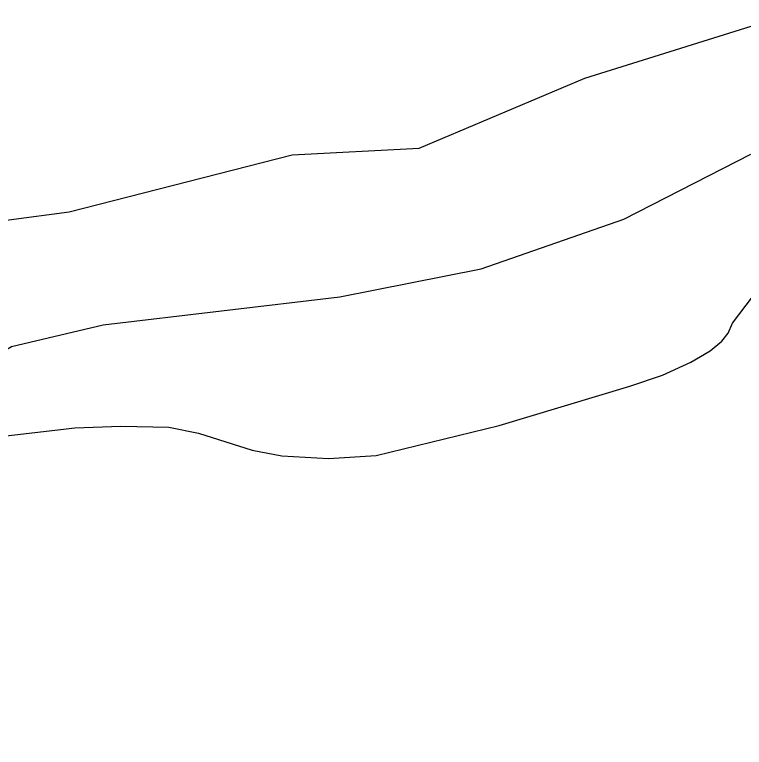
# Model space of a CAD drawing. Header units: inches. Extents: x 653559 to 669309, y 7245317 to 7256454.
# Drawn here: x 661049.3 to 661352.7, y 7251512.7 to 7251817.3 of the extents above; entities that cross this region are included whole.
import ezdxf

# ---------------------------------------------------------------- set-up
doc = ezdxf.new("R2010")
doc.units = ezdxf.units.IN
doc.header["$MEASUREMENT"] = 0
doc.layers.add('Cauce', color=5, linetype='Continuous')
doc.layers.add('Reserva', color=92, linetype='Continuous')

msp = doc.modelspace()

# ---------------------------------------------------------------- linework, layer by layer
at = {"layer": 'Cauce', "color": 160}
msp.add_polyline3d([(661041, 7251641.64, 0), (661074.3, 7251645.44, 0), (661093.41, 7251646.23, 0), (661113.44, 7251645.82, 0), (661125.75, 7251643.28, 0), (661148.14, 7251636.17, 0), (661160.37, 7251633.82, 0), (661179.87, 7251632.71, 0), (661199.64, 7251634.04, 0), (661250.79, 7251646.49, 0), (661305.16, 7251662.8, 0), (661318.64, 7251667.38, 0), (661330.44, 7251672.84, 0), (661338.45, 7251677.58, 0), (661343.37, 7251681.57, 0), (661345.91, 7251684.79, 0), (661347.72, 7251689.04, 0), (661356.16, 7251699.96, 0)], dxfattribs=at)
at = {"layer": 'Reserva', "transparency": 33554613}
for points in [[(660561.39, 7251597.66), (660603.73, 7251610.89), (660632.83, 7251642.64), (660680.45, 7251663.81), (660701.62, 7251687.62), (660751.89, 7251708.78), (660812.75, 7251708.78), (660878.89, 7251714.08), (660971.5, 7251722.01), (661072.04, 7251735.24), (661164.64, 7251759.06), (661217.56, 7251761.7), (661286.35, 7251790.81), (661371.02, 7251817.26)], [(660563.46, 7251512.68), (660584.63, 7251521.15), (660613.21, 7251527.5), (660638.61, 7251531.73), (660674.59, 7251540.2), (660694.7, 7251543.38), (660720.1, 7251555.02), (660737.03, 7251568.78), (660770.9, 7251610.05), (660784.66, 7251624.87), (660836.51, 7251637.57), (660866.15, 7251639.68), (660891.55, 7251638.63), (660918.01, 7251635.45), (660951.87, 7251635.45), (660973.39, 7251639.15), (661016.78, 7251660.85), (661048.01, 7251679.37), (661086.11, 7251688.37), (661184.53, 7251700.01), (661243.27, 7251711.65), (661302.54, 7251732.29), (661355.45, 7251759.28)]]:
    msp.add_lwpolyline(points, dxfattribs=at)

doc.saveas('drawing.dxf')
